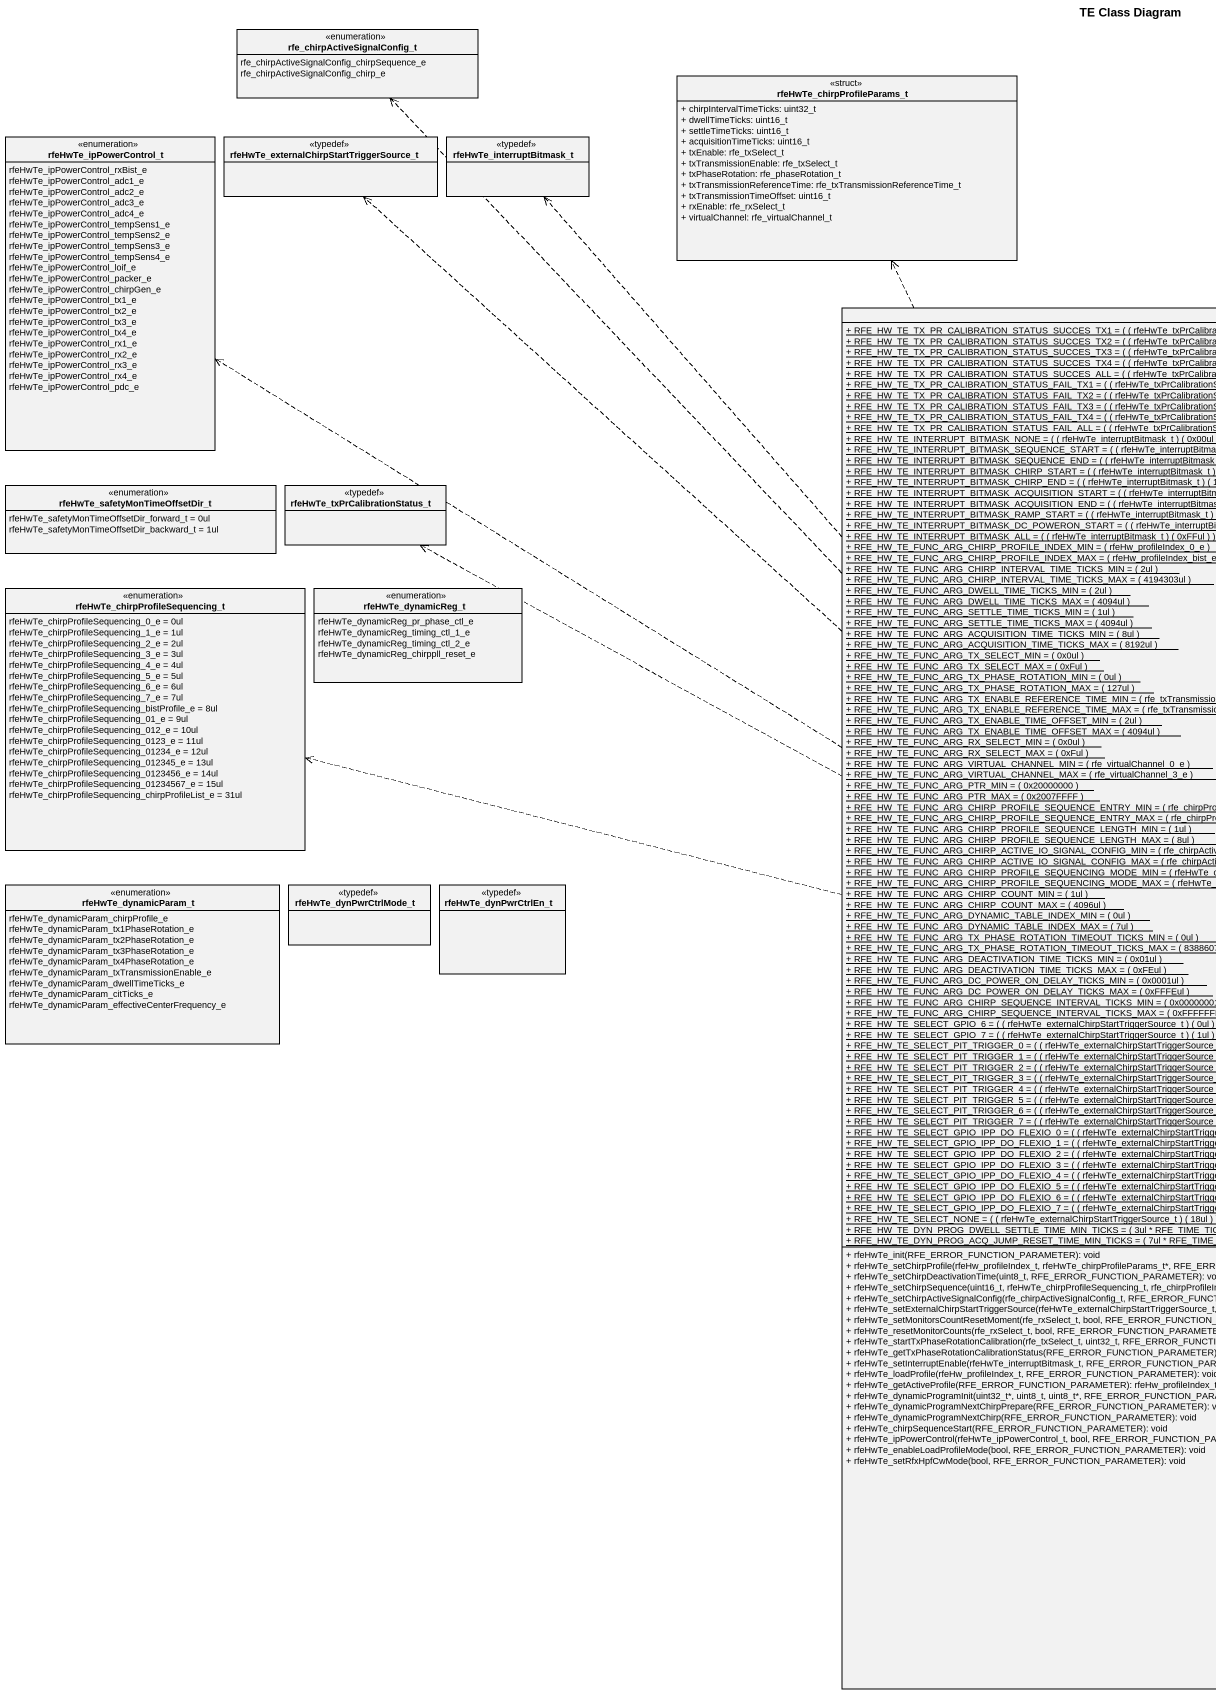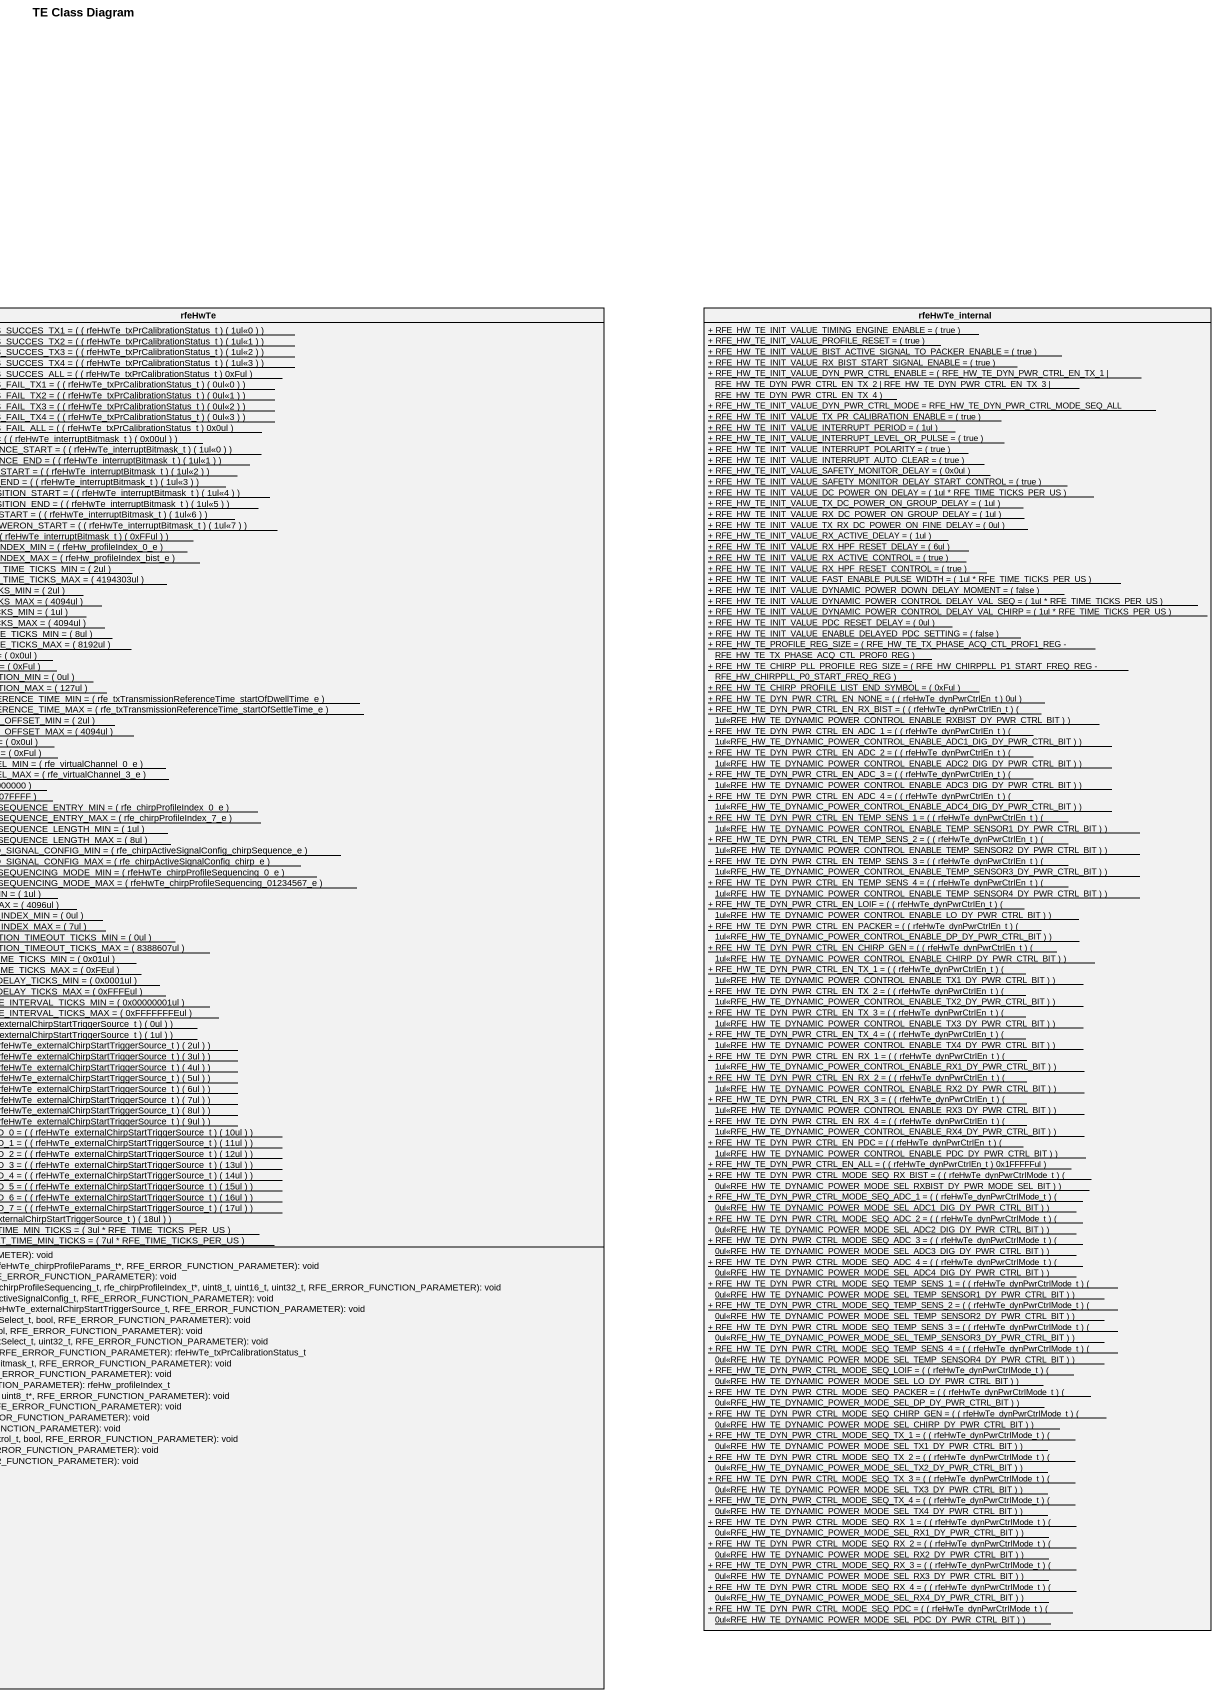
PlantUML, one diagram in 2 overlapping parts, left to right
@startuml
title TE Class Diagram
hide circle
hide empty members
skinparam classAttributeIconSize 0
enum "rfe_chirpActiveSignalConfig_t" as rfe_chirpActiveSignalConfig {
  rfe_chirpActiveSignalConfig_chirpSequence_e
  rfe_chirpActiveSignalConfig_chirp_e
}
class rfeHwTe_chirpProfileParams_t <<struct>> {
  + chirpIntervalTimeTicks: uint32_t
  + dwellTimeTicks: uint16_t
  + settleTimeTicks: uint16_t
  + acquisitionTimeTicks: uint16_t
  + txEnable: rfe_txSelect_t
  + txTransmissionEnable: rfe_txSelect_t
  + txPhaseRotation: rfe_phaseRotation_t
  + txTransmissionReferenceTime: rfe_txTransmissionReferenceTime_t
  + txTransmissionTimeOffset: uint16_t
  + rxEnable: rfe_rxSelect_t
  + virtualChannel: rfe_virtualChannel_t
}
enum rfeHwTe_ipPowerControl_t {
  rfeHwTe_ipPowerControl_rxBist_e
  rfeHwTe_ipPowerControl_adc1_e
  rfeHwTe_ipPowerControl_adc2_e
  rfeHwTe_ipPowerControl_adc3_e
  rfeHwTe_ipPowerControl_adc4_e
  rfeHwTe_ipPowerControl_tempSens1_e
  rfeHwTe_ipPowerControl_tempSens2_e
  rfeHwTe_ipPowerControl_tempSens3_e
  rfeHwTe_ipPowerControl_tempSens4_e
  rfeHwTe_ipPowerControl_loif_e
  rfeHwTe_ipPowerControl_packer_e
  rfeHwTe_ipPowerControl_chirpGen_e
  rfeHwTe_ipPowerControl_tx1_e
  rfeHwTe_ipPowerControl_tx2_e
  rfeHwTe_ipPowerControl_tx3_e
  rfeHwTe_ipPowerControl_tx4_e
  rfeHwTe_ipPowerControl_rx1_e
  rfeHwTe_ipPowerControl_rx2_e
  rfeHwTe_ipPowerControl_rx3_e
  rfeHwTe_ipPowerControl_rx4_e
  rfeHwTe_ipPowerControl_pdc_e
}
class "rfeHwTe_externalChirpStartTriggerSource_t" as rfeHwTe_externalChirpStartTr <<typedef>>
class rfeHwTe_interruptBitmask_t <<typedef>>
class rfeHwTe {
  {static} {field} + RFE_HW_TE_TX_PR_CALIBRATION_STATUS_SUCCES_TX1 = ( ( rfeHwTe_txPrCalibrationStatus_t ) ( 1ul<<0 ) )
  {static} {field} + RFE_HW_TE_TX_PR_CALIBRATION_STATUS_SUCCES_TX2 = ( ( rfeHwTe_txPrCalibrationStatus_t ) ( 1ul<<1 ) )
  {static} {field} + RFE_HW_TE_TX_PR_CALIBRATION_STATUS_SUCCES_TX3 = ( ( rfeHwTe_txPrCalibrationStatus_t ) ( 1ul<<2 ) )
  {static} {field} + RFE_HW_TE_TX_PR_CALIBRATION_STATUS_SUCCES_TX4 = ( ( rfeHwTe_txPrCalibrationStatus_t ) ( 1ul<<3 ) )
  {static} {field} + RFE_HW_TE_TX_PR_CALIBRATION_STATUS_SUCCES_ALL = ( ( rfeHwTe_txPrCalibrationStatus_t ) 0xFul )
  {static} {field} + RFE_HW_TE_TX_PR_CALIBRATION_STATUS_FAIL_TX1 = ( ( rfeHwTe_txPrCalibrationStatus_t ) ( 0ul<<0 ) )
  {static} {field} + RFE_HW_TE_TX_PR_CALIBRATION_STATUS_FAIL_TX2 = ( ( rfeHwTe_txPrCalibrationStatus_t ) ( 0ul<<1 ) )
  {static} {field} + RFE_HW_TE_TX_PR_CALIBRATION_STATUS_FAIL_TX3 = ( ( rfeHwTe_txPrCalibrationStatus_t ) ( 0ul<<2 ) )
  {static} {field} + RFE_HW_TE_TX_PR_CALIBRATION_STATUS_FAIL_TX4 = ( ( rfeHwTe_txPrCalibrationStatus_t ) ( 0ul<<3 ) )
  {static} {field} + RFE_HW_TE_TX_PR_CALIBRATION_STATUS_FAIL_ALL = ( ( rfeHwTe_txPrCalibrationStatus_t ) 0x0ul )
  {static} {field} + RFE_HW_TE_INTERRUPT_BITMASK_NONE = ( ( rfeHwTe_interruptBitmask_t ) ( 0x00ul ) )
  {static} {field} + RFE_HW_TE_INTERRUPT_BITMASK_SEQUENCE_START = ( ( rfeHwTe_interruptBitmask_t ) ( 1ul<<0 ) )
  {static} {field} + RFE_HW_TE_INTERRUPT_BITMASK_SEQUENCE_END = ( ( rfeHwTe_interruptBitmask_t ) ( 1ul<<1 ) )
  {static} {field} + RFE_HW_TE_INTERRUPT_BITMASK_CHIRP_START = ( ( rfeHwTe_interruptBitmask_t ) ( 1ul<<2 ) )
  {static} {field} + RFE_HW_TE_INTERRUPT_BITMASK_CHIRP_END = ( ( rfeHwTe_interruptBitmask_t ) ( 1ul<<3 ) )
  {static} {field} + RFE_HW_TE_INTERRUPT_BITMASK_ACQUISITION_START = ( ( rfeHwTe_interruptBitmask_t ) ( 1ul<<4 ) )
  {static} {field} + RFE_HW_TE_INTERRUPT_BITMASK_ACQUISITION_END = ( ( rfeHwTe_interruptBitmask_t ) ( 1ul<<5 ) )
  {static} {field} + RFE_HW_TE_INTERRUPT_BITMASK_RAMP_START = ( ( rfeHwTe_interruptBitmask_t ) ( 1ul<<6 ) )
  {static} {field} + RFE_HW_TE_INTERRUPT_BITMASK_DC_POWERON_START = ( ( rfeHwTe_interruptBitmask_t ) ( 1ul<<7 ) )
  {static} {field} + RFE_HW_TE_INTERRUPT_BITMASK_ALL = ( ( rfeHwTe_interruptBitmask_t ) ( 0xFFul ) )
  {static} {field} + RFE_HW_TE_FUNC_ARG_CHIRP_PROFILE_INDEX_MIN = ( rfeHw_profileIndex_0_e )
  {static} {field} + RFE_HW_TE_FUNC_ARG_CHIRP_PROFILE_INDEX_MAX = ( rfeHw_profileIndex_bist_e )
  {static} {field} + RFE_HW_TE_FUNC_ARG_CHIRP_INTERVAL_TIME_TICKS_MIN = ( 2ul )
  {static} {field} + RFE_HW_TE_FUNC_ARG_CHIRP_INTERVAL_TIME_TICKS_MAX = ( 4194303ul )
  {static} {field} + RFE_HW_TE_FUNC_ARG_DWELL_TIME_TICKS_MIN = ( 2ul )
  {static} {field} + RFE_HW_TE_FUNC_ARG_DWELL_TIME_TICKS_MAX = ( 4094ul )
  {static} {field} + RFE_HW_TE_FUNC_ARG_SETTLE_TIME_TICKS_MIN = ( 1ul )
  {static} {field} + RFE_HW_TE_FUNC_ARG_SETTLE_TIME_TICKS_MAX = ( 4094ul )
  {static} {field} + RFE_HW_TE_FUNC_ARG_ACQUISITION_TIME_TICKS_MIN = ( 8ul )
  {static} {field} + RFE_HW_TE_FUNC_ARG_ACQUISITION_TIME_TICKS_MAX = ( 8192ul )
  {static} {field} + RFE_HW_TE_FUNC_ARG_TX_SELECT_MIN = ( 0x0ul )
  {static} {field} + RFE_HW_TE_FUNC_ARG_TX_SELECT_MAX = ( 0xFul )
  {static} {field} + RFE_HW_TE_FUNC_ARG_TX_PHASE_ROTATION_MIN = ( 0ul )
  {static} {field} + RFE_HW_TE_FUNC_ARG_TX_PHASE_ROTATION_MAX = ( 127ul )
  {static} {field} + RFE_HW_TE_FUNC_ARG_TX_ENABLE_REFERENCE_TIME_MIN = ( rfe_txTransmissionReferenceTime_startOfDwellTime_e )
  {static} {field} + RFE_HW_TE_FUNC_ARG_TX_ENABLE_REFERENCE_TIME_MAX = ( rfe_txTransmissionReferenceTime_startOfSettleTime_e )
  {static} {field} + RFE_HW_TE_FUNC_ARG_TX_ENABLE_TIME_OFFSET_MIN = ( 2ul )
  {static} {field} + RFE_HW_TE_FUNC_ARG_TX_ENABLE_TIME_OFFSET_MAX = ( 4094ul )
  {static} {field} + RFE_HW_TE_FUNC_ARG_RX_SELECT_MIN = ( 0x0ul )
  {static} {field} + RFE_HW_TE_FUNC_ARG_RX_SELECT_MAX = ( 0xFul )
  {static} {field} + RFE_HW_TE_FUNC_ARG_VIRTUAL_CHANNEL_MIN = ( rfe_virtualChannel_0_e )
  {static} {field} + RFE_HW_TE_FUNC_ARG_VIRTUAL_CHANNEL_MAX = ( rfe_virtualChannel_3_e )
  {static} {field} + RFE_HW_TE_FUNC_ARG_PTR_MIN = ( 0x20000000 )
  {static} {field} + RFE_HW_TE_FUNC_ARG_PTR_MAX = ( 0x2007FFFF )
  {static} {field} + RFE_HW_TE_FUNC_ARG_CHIRP_PROFILE_SEQUENCE_ENTRY_MIN = ( rfe_chirpProfileIndex_0_e )
  {static} {field} + RFE_HW_TE_FUNC_ARG_CHIRP_PROFILE_SEQUENCE_ENTRY_MAX = ( rfe_chirpProfileIndex_7_e )
  {static} {field} + RFE_HW_TE_FUNC_ARG_CHIRP_PROFILE_SEQUENCE_LENGTH_MIN = ( 1ul )
  {static} {field} + RFE_HW_TE_FUNC_ARG_CHIRP_PROFILE_SEQUENCE_LENGTH_MAX = ( 8ul )
  {static} {field} + RFE_HW_TE_FUNC_ARG_CHIRP_ACTIVE_IO_SIGNAL_CONFIG_MIN = ( rfe_chirpActiveSignalConfig_chirpSequence_e )
  {static} {field} + RFE_HW_TE_FUNC_ARG_CHIRP_ACTIVE_IO_SIGNAL_CONFIG_MAX = ( rfe_chirpActiveSignalConfig_chirp_e )
  {static} {field} + RFE_HW_TE_FUNC_ARG_CHIRP_PROFILE_SEQUENCING_MODE_MIN = ( rfeHwTe_chirpProfileSequencing_0_e )
  {static} {field} + RFE_HW_TE_FUNC_ARG_CHIRP_PROFILE_SEQUENCING_MODE_MAX = ( rfeHwTe_chirpProfileSequencing_01234567_e )
  {static} {field} + RFE_HW_TE_FUNC_ARG_CHIRP_COUNT_MIN = ( 1ul )
  {static} {field} + RFE_HW_TE_FUNC_ARG_CHIRP_COUNT_MAX = ( 4096ul )
  {static} {field} + RFE_HW_TE_FUNC_ARG_DYNAMIC_TABLE_INDEX_MIN = ( 0ul )
  {static} {field} + RFE_HW_TE_FUNC_ARG_DYNAMIC_TABLE_INDEX_MAX = ( 7ul )
  {static} {field} + RFE_HW_TE_FUNC_ARG_TX_PHASE_ROTATION_TIMEOUT_TICKS_MIN = ( 0ul )
  {static} {field} + RFE_HW_TE_FUNC_ARG_TX_PHASE_ROTATION_TIMEOUT_TICKS_MAX = ( 8388607ul )
  {static} {field} + RFE_HW_TE_FUNC_ARG_DEACTIVATION_TIME_TICKS_MIN = ( 0x01ul )
  {static} {field} + RFE_HW_TE_FUNC_ARG_DEACTIVATION_TIME_TICKS_MAX = ( 0xFEul )
  {static} {field} + RFE_HW_TE_FUNC_ARG_DC_POWER_ON_DELAY_TICKS_MIN = ( 0x0001ul )
  {static} {field} + RFE_HW_TE_FUNC_ARG_DC_POWER_ON_DELAY_TICKS_MAX = ( 0xFFFEul )
  {static} {field} + RFE_HW_TE_FUNC_ARG_CHIRP_SEQUENCE_INTERVAL_TICKS_MIN = ( 0x00000001ul )
  {static} {field} + RFE_HW_TE_FUNC_ARG_CHIRP_SEQUENCE_INTERVAL_TICKS_MAX = ( 0xFFFFFFFEul )
  {static} {field} + RFE_HW_TE_SELECT_GPIO_6 = ( ( rfeHwTe_externalChirpStartTriggerSource_t ) ( 0ul ) )
  {static} {field} + RFE_HW_TE_SELECT_GPIO_7 = ( ( rfeHwTe_externalChirpStartTriggerSource_t ) ( 1ul ) )
  {static} {field} + RFE_HW_TE_SELECT_PIT_TRIGGER_0 = ( ( rfeHwTe_externalChirpStartTriggerSource_t ) ( 2ul ) )
  {static} {field} + RFE_HW_TE_SELECT_PIT_TRIGGER_1 = ( ( rfeHwTe_externalChirpStartTriggerSource_t ) ( 3ul ) )
  {static} {field} + RFE_HW_TE_SELECT_PIT_TRIGGER_2 = ( ( rfeHwTe_externalChirpStartTriggerSource_t ) ( 4ul ) )
  {static} {field} + RFE_HW_TE_SELECT_PIT_TRIGGER_3 = ( ( rfeHwTe_externalChirpStartTriggerSource_t ) ( 5ul ) )
  {static} {field} + RFE_HW_TE_SELECT_PIT_TRIGGER_4 = ( ( rfeHwTe_externalChirpStartTriggerSource_t ) ( 6ul ) )
  {static} {field} + RFE_HW_TE_SELECT_PIT_TRIGGER_5 = ( ( rfeHwTe_externalChirpStartTriggerSource_t ) ( 7ul ) )
  {static} {field} + RFE_HW_TE_SELECT_PIT_TRIGGER_6 = ( ( rfeHwTe_externalChirpStartTriggerSource_t ) ( 8ul ) )
  {static} {field} + RFE_HW_TE_SELECT_PIT_TRIGGER_7 = ( ( rfeHwTe_externalChirpStartTriggerSource_t ) ( 9ul ) )
  {static} {field} + RFE_HW_TE_SELECT_GPIO_IPP_DO_FLEXIO_0 = ( ( rfeHwTe_externalChirpStartTriggerSource_t ) ( 10ul ) )
  {static} {field} + RFE_HW_TE_SELECT_GPIO_IPP_DO_FLEXIO_1 = ( ( rfeHwTe_externalChirpStartTriggerSource_t ) ( 11ul ) )
  {static} {field} + RFE_HW_TE_SELECT_GPIO_IPP_DO_FLEXIO_2 = ( ( rfeHwTe_externalChirpStartTriggerSource_t ) ( 12ul ) )
  {static} {field} + RFE_HW_TE_SELECT_GPIO_IPP_DO_FLEXIO_3 = ( ( rfeHwTe_externalChirpStartTriggerSource_t ) ( 13ul ) )
  {static} {field} + RFE_HW_TE_SELECT_GPIO_IPP_DO_FLEXIO_4 = ( ( rfeHwTe_externalChirpStartTriggerSource_t ) ( 14ul ) )
  {static} {field} + RFE_HW_TE_SELECT_GPIO_IPP_DO_FLEXIO_5 = ( ( rfeHwTe_externalChirpStartTriggerSource_t ) ( 15ul ) )
  {static} {field} + RFE_HW_TE_SELECT_GPIO_IPP_DO_FLEXIO_6 = ( ( rfeHwTe_externalChirpStartTriggerSource_t ) ( 16ul ) )
  {static} {field} + RFE_HW_TE_SELECT_GPIO_IPP_DO_FLEXIO_7 = ( ( rfeHwTe_externalChirpStartTriggerSource_t ) ( 17ul ) )
  {static} {field} + RFE_HW_TE_SELECT_NONE = ( ( rfeHwTe_externalChirpStartTriggerSource_t ) ( 18ul ) )
  {static} {field} + RFE_HW_TE_DYN_PROG_DWELL_SETTLE_TIME_MIN_TICKS = ( 3ul * RFE_TIME_TICKS_PER_US )
  {static} {field} + RFE_HW_TE_DYN_PROG_ACQ_JUMP_RESET_TIME_MIN_TICKS = ( 7ul * RFE_TIME_TICKS_PER_US )
  + rfeHwTe_init(RFE_ERROR_FUNCTION_PARAMETER): void
  + rfeHwTe_setChirpProfile(rfeHw_profileIndex_t, rfeHwTe_chirpProfileParams_t*, RFE_ERROR_FUNCTION_PARAMETER): void
  + rfeHwTe_setChirpDeactivationTime(uint8_t, RFE_ERROR_FUNCTION_PARAMETER): void
  + rfeHwTe_setChirpSequence(uint16_t, rfeHwTe_chirpProfileSequencing_t, rfe_chirpProfileIndex_t*, uint8_t, uint16_t, uint32_t, RFE_ERROR_FUNCTION_PARAMETER): void
  + rfeHwTe_setChirpActiveSignalConfig(rfe_chirpActiveSignalConfig_t, RFE_ERROR_FUNCTION_PARAMETER): void
  + rfeHwTe_setExternalChirpStartTriggerSource(rfeHwTe_externalChirpStartTriggerSource_t, RFE_ERROR_FUNCTION_PARAMETER): void
  + rfeHwTe_setMonitorsCountResetMoment(rfe_rxSelect_t, bool, RFE_ERROR_FUNCTION_PARAMETER): void
  + rfeHwTe_resetMonitorCounts(rfe_rxSelect_t, bool, RFE_ERROR_FUNCTION_PARAMETER): void
  + rfeHwTe_startTxPhaseRotationCalibration(rfe_txSelect_t, uint32_t, RFE_ERROR_FUNCTION_PARAMETER): void
  + rfeHwTe_getTxPhaseRotationCalibrationStatus(RFE_ERROR_FUNCTION_PARAMETER): rfeHwTe_txPrCalibrationStatus_t
  + rfeHwTe_setInterruptEnable(rfeHwTe_interruptBitmask_t, RFE_ERROR_FUNCTION_PARAMETER): void
  + rfeHwTe_loadProfile(rfeHw_profileIndex_t, RFE_ERROR_FUNCTION_PARAMETER): void
  + rfeHwTe_getActiveProfile(RFE_ERROR_FUNCTION_PARAMETER): rfeHw_profileIndex_t
  + rfeHwTe_dynamicProgramInit(uint32_t*, uint8_t, uint8_t*, RFE_ERROR_FUNCTION_PARAMETER): void
  + rfeHwTe_dynamicProgramNextChirpPrepare(RFE_ERROR_FUNCTION_PARAMETER): void
  + rfeHwTe_dynamicProgramNextChirp(RFE_ERROR_FUNCTION_PARAMETER): void
  + rfeHwTe_chirpSequenceStart(RFE_ERROR_FUNCTION_PARAMETER): void
  + rfeHwTe_ipPowerControl(rfeHwTe_ipPowerControl_t, bool, RFE_ERROR_FUNCTION_PARAMETER): void
  + rfeHwTe_enableLoadProfileMode(bool, RFE_ERROR_FUNCTION_PARAMETER): void
  + rfeHwTe_setRfxHpfCwMode(bool, RFE_ERROR_FUNCTION_PARAMETER): void
}
class rfeHwTe_internal {
  {static} {field} + RFE_HW_TE_INIT_VALUE_TIMING_ENGINE_ENABLE = ( true )
  {static} {field} + RFE_HW_TE_INIT_VALUE_PROFILE_RESET = ( true )
  {static} {field} + RFE_HW_TE_INIT_VALUE_BIST_ACTIVE_SIGNAL_TO_PACKER_ENABLE = ( true )
  {static} {field} + RFE_HW_TE_INIT_VALUE_RX_BIST_START_SIGNAL_ENABLE = ( true )
  {static} {field} + RFE_HW_TE_INIT_VALUE_DYN_PWR_CTRL_ENABLE = ( RFE_HW_TE_DYN_PWR_CTRL_EN_TX_1 | RFE_HW_TE_DYN_PWR_CTRL_EN_TX_2 | RFE_HW_TE_DYN_PWR_CTRL_EN_TX_3 | RFE_HW_TE_DYN_PWR_CTRL_EN_TX_4 )
  {static} + RFE_HW_TE_INIT_VALUE_DYN_PWR_CTRL_MODE = RFE_HW_TE_DYN_PWR_CTRL_MODE_SEQ_ALL
  {static} {field} + RFE_HW_TE_INIT_VALUE_TX_PR_CALIBRATION_ENABLE = ( true )
  {static} {field} + RFE_HW_TE_INIT_VALUE_INTERRUPT_PERIOD = ( 1ul )
  {static} {field} + RFE_HW_TE_INIT_VALUE_INTERRUPT_LEVEL_OR_PULSE = ( true )
  {static} {field} + RFE_HW_TE_INIT_VALUE_INTERRUPT_POLARITY = ( true )
  {static} {field} + RFE_HW_TE_INIT_VALUE_INTERRUPT_AUTO_CLEAR = ( true )
  {static} {field} + RFE_HW_TE_INIT_VALUE_SAFETY_MONITOR_DELAY = ( 0x0ul )
  {static} {field} + RFE_HW_TE_INIT_VALUE_SAFETY_MONITOR_DELAY_START_CONTROL = ( true )
  {static} {field} + RFE_HW_TE_INIT_VALUE_DC_POWER_ON_DELAY = ( 1ul * RFE_TIME_TICKS_PER_US )
  {static} {field} + RFE_HW_TE_INIT_VALUE_TX_DC_POWER_ON_GROUP_DELAY = ( 1ul )
  {static} {field} + RFE_HW_TE_INIT_VALUE_RX_DC_POWER_ON_GROUP_DELAY = ( 1ul )
  {static} {field} + RFE_HW_TE_INIT_VALUE_TX_RX_DC_POWER_ON_FINE_DELAY = ( 0ul )
  {static} {field} + RFE_HW_TE_INIT_VALUE_RX_ACTIVE_DELAY = ( 1ul )
  {static} {field} + RFE_HW_TE_INIT_VALUE_RX_HPF_RESET_DELAY = ( 6ul )
  {static} {field} + RFE_HW_TE_INIT_VALUE_RX_ACTIVE_CONTROL = ( true )
  {static} {field} + RFE_HW_TE_INIT_VALUE_RX_HPF_RESET_CONTROL = ( true )
  {static} {field} + RFE_HW_TE_INIT_VALUE_FAST_ENABLE_PULSE_WIDTH = ( 1ul * RFE_TIME_TICKS_PER_US )
  {static} {field} + RFE_HW_TE_INIT_VALUE_DYNAMIC_POWER_DOWN_DELAY_MOMENT = ( false )
  {static} {field} + RFE_HW_TE_INIT_VALUE_DYNAMIC_POWER_CONTROL_DELAY_VAL_SEQ = ( 1ul * RFE_TIME_TICKS_PER_US )
  {static} {field} + RFE_HW_TE_INIT_VALUE_DYNAMIC_POWER_CONTROL_DELAY_VAL_CHIRP = ( 1ul * RFE_TIME_TICKS_PER_US )
  {static} {field} + RFE_HW_TE_INIT_VALUE_PDC_RESET_DELAY = ( 0ul )
  {static} {field} + RFE_HW_TE_INIT_VALUE_ENABLE_DELAYED_PDC_SETTING = ( false )
  {static} {field} + RFE_HW_TE_PROFILE_REG_SIZE = ( RFE_HW_TE_TX_PHASE_ACQ_CTL_PROF1_REG - RFE_HW_TE_TX_PHASE_ACQ_CTL_PROF0_REG )
  {static} {field} + RFE_HW_TE_CHIRP_PLL_PROFILE_REG_SIZE = ( RFE_HW_CHIRPPLL_P1_START_FREQ_REG - RFE_HW_CHIRPPLL_P0_START_FREQ_REG )
  {static} {field} + RFE_HW_TE_CHIRP_PROFILE_LIST_END_SYMBOL = ( 0xFul )
  {static} {field} + RFE_HW_TE_DYN_PWR_CTRL_EN_NONE = ( ( rfeHwTe_dynPwrCtrlEn_t ) 0ul )
  {static} {field} + RFE_HW_TE_DYN_PWR_CTRL_EN_RX_BIST = ( ( rfeHwTe_dynPwrCtrlEn_t ) ( 1ul<<RFE_HW_TE_DYNAMIC_POWER_CONTROL_ENABLE_RXBIST_DY_PWR_CTRL_BIT ) )
  {static} {field} + RFE_HW_TE_DYN_PWR_CTRL_EN_ADC_1 = ( ( rfeHwTe_dynPwrCtrlEn_t ) ( 1ul<<RFE_HW_TE_DYNAMIC_POWER_CONTROL_ENABLE_ADC1_DIG_DY_PWR_CTRL_BIT ) )
  {static} {field} + RFE_HW_TE_DYN_PWR_CTRL_EN_ADC_2 = ( ( rfeHwTe_dynPwrCtrlEn_t ) ( 1ul<<RFE_HW_TE_DYNAMIC_POWER_CONTROL_ENABLE_ADC2_DIG_DY_PWR_CTRL_BIT ) )
  {static} {field} + RFE_HW_TE_DYN_PWR_CTRL_EN_ADC_3 = ( ( rfeHwTe_dynPwrCtrlEn_t ) ( 1ul<<RFE_HW_TE_DYNAMIC_POWER_CONTROL_ENABLE_ADC3_DIG_DY_PWR_CTRL_BIT ) )
  {static} {field} + RFE_HW_TE_DYN_PWR_CTRL_EN_ADC_4 = ( ( rfeHwTe_dynPwrCtrlEn_t ) ( 1ul<<RFE_HW_TE_DYNAMIC_POWER_CONTROL_ENABLE_ADC4_DIG_DY_PWR_CTRL_BIT ) )
  {static} {field} + RFE_HW_TE_DYN_PWR_CTRL_EN_TEMP_SENS_1 = ( ( rfeHwTe_dynPwrCtrlEn_t ) ( 1ul<<RFE_HW_TE_DYNAMIC_POWER_CONTROL_ENABLE_TEMP_SENSOR1_DY_PWR_CTRL_BIT ) )
  {static} {field} + RFE_HW_TE_DYN_PWR_CTRL_EN_TEMP_SENS_2 = ( ( rfeHwTe_dynPwrCtrlEn_t ) ( 1ul<<RFE_HW_TE_DYNAMIC_POWER_CONTROL_ENABLE_TEMP_SENSOR2_DY_PWR_CTRL_BIT ) )
  {static} {field} + RFE_HW_TE_DYN_PWR_CTRL_EN_TEMP_SENS_3 = ( ( rfeHwTe_dynPwrCtrlEn_t ) ( 1ul<<RFE_HW_TE_DYNAMIC_POWER_CONTROL_ENABLE_TEMP_SENSOR3_DY_PWR_CTRL_BIT ) )
  {static} {field} + RFE_HW_TE_DYN_PWR_CTRL_EN_TEMP_SENS_4 = ( ( rfeHwTe_dynPwrCtrlEn_t ) ( 1ul<<RFE_HW_TE_DYNAMIC_POWER_CONTROL_ENABLE_TEMP_SENSOR4_DY_PWR_CTRL_BIT ) )
  {static} {field} + RFE_HW_TE_DYN_PWR_CTRL_EN_LOIF = ( ( rfeHwTe_dynPwrCtrlEn_t ) ( 1ul<<RFE_HW_TE_DYNAMIC_POWER_CONTROL_ENABLE_LO_DY_PWR_CTRL_BIT ) )
  {static} {field} + RFE_HW_TE_DYN_PWR_CTRL_EN_PACKER = ( ( rfeHwTe_dynPwrCtrlEn_t ) ( 1ul<<RFE_HW_TE_DYNAMIC_POWER_CONTROL_ENABLE_DP_DY_PWR_CTRL_BIT ) )
  {static} {field} + RFE_HW_TE_DYN_PWR_CTRL_EN_CHIRP_GEN = ( ( rfeHwTe_dynPwrCtrlEn_t ) ( 1ul<<RFE_HW_TE_DYNAMIC_POWER_CONTROL_ENABLE_CHIRP_DY_PWR_CTRL_BIT ) )
  {static} {field} + RFE_HW_TE_DYN_PWR_CTRL_EN_TX_1 = ( ( rfeHwTe_dynPwrCtrlEn_t ) ( 1ul<<RFE_HW_TE_DYNAMIC_POWER_CONTROL_ENABLE_TX1_DY_PWR_CTRL_BIT ) )
  {static} {field} + RFE_HW_TE_DYN_PWR_CTRL_EN_TX_2 = ( ( rfeHwTe_dynPwrCtrlEn_t ) ( 1ul<<RFE_HW_TE_DYNAMIC_POWER_CONTROL_ENABLE_TX2_DY_PWR_CTRL_BIT ) )
  {static} {field} + RFE_HW_TE_DYN_PWR_CTRL_EN_TX_3 = ( ( rfeHwTe_dynPwrCtrlEn_t ) ( 1ul<<RFE_HW_TE_DYNAMIC_POWER_CONTROL_ENABLE_TX3_DY_PWR_CTRL_BIT ) )
  {static} {field} + RFE_HW_TE_DYN_PWR_CTRL_EN_TX_4 = ( ( rfeHwTe_dynPwrCtrlEn_t ) ( 1ul<<RFE_HW_TE_DYNAMIC_POWER_CONTROL_ENABLE_TX4_DY_PWR_CTRL_BIT ) )
  {static} {field} + RFE_HW_TE_DYN_PWR_CTRL_EN_RX_1 = ( ( rfeHwTe_dynPwrCtrlEn_t ) ( 1ul<<RFE_HW_TE_DYNAMIC_POWER_CONTROL_ENABLE_RX1_DY_PWR_CTRL_BIT ) )
  {static} {field} + RFE_HW_TE_DYN_PWR_CTRL_EN_RX_2 = ( ( rfeHwTe_dynPwrCtrlEn_t ) ( 1ul<<RFE_HW_TE_DYNAMIC_POWER_CONTROL_ENABLE_RX2_DY_PWR_CTRL_BIT ) )
  {static} {field} + RFE_HW_TE_DYN_PWR_CTRL_EN_RX_3 = ( ( rfeHwTe_dynPwrCtrlEn_t ) ( 1ul<<RFE_HW_TE_DYNAMIC_POWER_CONTROL_ENABLE_RX3_DY_PWR_CTRL_BIT ) )
  {static} {field} + RFE_HW_TE_DYN_PWR_CTRL_EN_RX_4 = ( ( rfeHwTe_dynPwrCtrlEn_t ) ( 1ul<<RFE_HW_TE_DYNAMIC_POWER_CONTROL_ENABLE_RX4_DY_PWR_CTRL_BIT ) )
  {static} {field} + RFE_HW_TE_DYN_PWR_CTRL_EN_PDC = ( ( rfeHwTe_dynPwrCtrlEn_t ) ( 1ul<<RFE_HW_TE_DYNAMIC_POWER_CONTROL_ENABLE_PDC_DY_PWR_CTRL_BIT ) )
  {static} {field} + RFE_HW_TE_DYN_PWR_CTRL_EN_ALL = ( ( rfeHwTe_dynPwrCtrlEn_t ) 0x1FFFFFul )
  {static} {field} + RFE_HW_TE_DYN_PWR_CTRL_MODE_SEQ_RX_BIST = ( ( rfeHwTe_dynPwrCtrlMode_t ) ( 0ul<<RFE_HW_TE_DYNAMIC_POWER_MODE_SEL_RXBIST_DY_PWR_MODE_SEL_BIT ) )
  {static} {field} + RFE_HW_TE_DYN_PWR_CTRL_MODE_SEQ_ADC_1 = ( ( rfeHwTe_dynPwrCtrlMode_t ) ( 0ul<<RFE_HW_TE_DYNAMIC_POWER_MODE_SEL_ADC1_DIG_DY_PWR_CTRL_BIT ) )
  {static} {field} + RFE_HW_TE_DYN_PWR_CTRL_MODE_SEQ_ADC_2 = ( ( rfeHwTe_dynPwrCtrlMode_t ) ( 0ul<<RFE_HW_TE_DYNAMIC_POWER_MODE_SEL_ADC2_DIG_DY_PWR_CTRL_BIT ) )
  {static} {field} + RFE_HW_TE_DYN_PWR_CTRL_MODE_SEQ_ADC_3 = ( ( rfeHwTe_dynPwrCtrlMode_t ) ( 0ul<<RFE_HW_TE_DYNAMIC_POWER_MODE_SEL_ADC3_DIG_DY_PWR_CTRL_BIT ) )
  {static} {field} + RFE_HW_TE_DYN_PWR_CTRL_MODE_SEQ_ADC_4 = ( ( rfeHwTe_dynPwrCtrlMode_t ) ( 0ul<<RFE_HW_TE_DYNAMIC_POWER_MODE_SEL_ADC4_DIG_DY_PWR_CTRL_BIT ) )
  {static} {field} + RFE_HW_TE_DYN_PWR_CTRL_MODE_SEQ_TEMP_SENS_1 = ( ( rfeHwTe_dynPwrCtrlMode_t ) ( 0ul<<RFE_HW_TE_DYNAMIC_POWER_MODE_SEL_TEMP_SENSOR1_DY_PWR_CTRL_BIT ) )
  {static} {field} + RFE_HW_TE_DYN_PWR_CTRL_MODE_SEQ_TEMP_SENS_2 = ( ( rfeHwTe_dynPwrCtrlMode_t ) ( 0ul<<RFE_HW_TE_DYNAMIC_POWER_MODE_SEL_TEMP_SENSOR2_DY_PWR_CTRL_BIT ) )
  {static} {field} + RFE_HW_TE_DYN_PWR_CTRL_MODE_SEQ_TEMP_SENS_3 = ( ( rfeHwTe_dynPwrCtrlMode_t ) ( 0ul<<RFE_HW_TE_DYNAMIC_POWER_MODE_SEL_TEMP_SENSOR3_DY_PWR_CTRL_BIT ) )
  {static} {field} + RFE_HW_TE_DYN_PWR_CTRL_MODE_SEQ_TEMP_SENS_4 = ( ( rfeHwTe_dynPwrCtrlMode_t ) ( 0ul<<RFE_HW_TE_DYNAMIC_POWER_MODE_SEL_TEMP_SENSOR4_DY_PWR_CTRL_BIT ) )
  {static} {field} + RFE_HW_TE_DYN_PWR_CTRL_MODE_SEQ_LOIF = ( ( rfeHwTe_dynPwrCtrlMode_t ) ( 0ul<<RFE_HW_TE_DYNAMIC_POWER_MODE_SEL_LO_DY_PWR_CTRL_BIT ) )
  {static} {field} + RFE_HW_TE_DYN_PWR_CTRL_MODE_SEQ_PACKER = ( ( rfeHwTe_dynPwrCtrlMode_t ) ( 0ul<<RFE_HW_TE_DYNAMIC_POWER_MODE_SEL_DP_DY_PWR_CTRL_BIT ) )
  {static} {field} + RFE_HW_TE_DYN_PWR_CTRL_MODE_SEQ_CHIRP_GEN = ( ( rfeHwTe_dynPwrCtrlMode_t ) ( 0ul<<RFE_HW_TE_DYNAMIC_POWER_MODE_SEL_CHIRP_DY_PWR_CTRL_BIT ) )
  {static} {field} + RFE_HW_TE_DYN_PWR_CTRL_MODE_SEQ_TX_1 = ( ( rfeHwTe_dynPwrCtrlMode_t ) ( 0ul<<RFE_HW_TE_DYNAMIC_POWER_MODE_SEL_TX1_DY_PWR_CTRL_BIT ) )
  {static} {field} + RFE_HW_TE_DYN_PWR_CTRL_MODE_SEQ_TX_2 = ( ( rfeHwTe_dynPwrCtrlMode_t ) ( 0ul<<RFE_HW_TE_DYNAMIC_POWER_MODE_SEL_TX2_DY_PWR_CTRL_BIT ) )
  {static} {field} + RFE_HW_TE_DYN_PWR_CTRL_MODE_SEQ_TX_3 = ( ( rfeHwTe_dynPwrCtrlMode_t ) ( 0ul<<RFE_HW_TE_DYNAMIC_POWER_MODE_SEL_TX3_DY_PWR_CTRL_BIT ) )
  {static} {field} + RFE_HW_TE_DYN_PWR_CTRL_MODE_SEQ_TX_4 = ( ( rfeHwTe_dynPwrCtrlMode_t ) ( 0ul<<RFE_HW_TE_DYNAMIC_POWER_MODE_SEL_TX4_DY_PWR_CTRL_BIT ) )
  {static} {field} + RFE_HW_TE_DYN_PWR_CTRL_MODE_SEQ_RX_1 = ( ( rfeHwTe_dynPwrCtrlMode_t ) ( 0ul<<RFE_HW_TE_DYNAMIC_POWER_MODE_SEL_RX1_DY_PWR_CTRL_BIT ) )
  {static} {field} + RFE_HW_TE_DYN_PWR_CTRL_MODE_SEQ_RX_2 = ( ( rfeHwTe_dynPwrCtrlMode_t ) ( 0ul<<RFE_HW_TE_DYNAMIC_POWER_MODE_SEL_RX2_DY_PWR_CTRL_BIT ) )
  {static} {field} + RFE_HW_TE_DYN_PWR_CTRL_MODE_SEQ_RX_3 = ( ( rfeHwTe_dynPwrCtrlMode_t ) ( 0ul<<RFE_HW_TE_DYNAMIC_POWER_MODE_SEL_RX3_DY_PWR_CTRL_BIT ) )
  {static} {field} + RFE_HW_TE_DYN_PWR_CTRL_MODE_SEQ_RX_4 = ( ( rfeHwTe_dynPwrCtrlMode_t ) ( 0ul<<RFE_HW_TE_DYNAMIC_POWER_MODE_SEL_RX4_DY_PWR_CTRL_BIT ) )
  {static} {field} + RFE_HW_TE_DYN_PWR_CTRL_MODE_SEQ_PDC = ( ( rfeHwTe_dynPwrCtrlMode_t ) ( 0ul<<RFE_HW_TE_DYNAMIC_POWER_MODE_SEL_PDC_DY_PWR_CTRL_BIT ) )
}
enum "rfeHwTe_safetyMonTimeOffsetDir_t" as rfeHwTe_safetyMonTimeOffsetD {
  rfeHwTe_safetyMonTimeOffsetDir_forward_t = 0ul
  rfeHwTe_safetyMonTimeOffsetDir_backward_t = 1ul
}
class "rfeHwTe_txPrCalibrationStatus_t" as rfeHwTe_txPrCalibrationStatu <<typedef>>
enum "rfeHwTe_chirpProfileSequencing_t" as rfeHwTe_chirpProfileSequenci {
  rfeHwTe_chirpProfileSequencing_0_e = 0ul
  rfeHwTe_chirpProfileSequencing_1_e = 1ul
  rfeHwTe_chirpProfileSequencing_2_e = 2ul
  rfeHwTe_chirpProfileSequencing_3_e = 3ul
  rfeHwTe_chirpProfileSequencing_4_e = 4ul
  rfeHwTe_chirpProfileSequencing_5_e = 5ul
  rfeHwTe_chirpProfileSequencing_6_e = 6ul
  rfeHwTe_chirpProfileSequencing_7_e = 7ul
  rfeHwTe_chirpProfileSequencing_bistProfile_e = 8ul
  rfeHwTe_chirpProfileSequencing_01_e = 9ul
  rfeHwTe_chirpProfileSequencing_012_e = 10ul
  rfeHwTe_chirpProfileSequencing_0123_e = 11ul
  rfeHwTe_chirpProfileSequencing_01234_e = 12ul
  rfeHwTe_chirpProfileSequencing_012345_e = 13ul
  rfeHwTe_chirpProfileSequencing_0123456_e = 14ul
  rfeHwTe_chirpProfileSequencing_01234567_e = 15ul
  rfeHwTe_chirpProfileSequencing_chirpProfileList_e = 31ul
}
enum rfeHwTe_dynamicReg_t {
  rfeHwTe_dynamicReg_pr_phase_ctl_e
  rfeHwTe_dynamicReg_timing_ctl_1_e
  rfeHwTe_dynamicReg_timing_ctl_2_e
  rfeHwTe_dynamicReg_chirppll_reset_e
}
enum rfeHwTe_dynamicParam_t {
  rfeHwTe_dynamicParam_chirpProfile_e
  rfeHwTe_dynamicParam_tx1PhaseRotation_e
  rfeHwTe_dynamicParam_tx2PhaseRotation_e
  rfeHwTe_dynamicParam_tx3PhaseRotation_e
  rfeHwTe_dynamicParam_tx4PhaseRotation_e
  rfeHwTe_dynamicParam_txTransmissionEnable_e
  rfeHwTe_dynamicParam_dwellTimeTicks_e
  rfeHwTe_dynamicParam_citTicks_e
  rfeHwTe_dynamicParam_effectiveCenterFrequency_e
}
class rfeHwTe_dynPwrCtrlMode_t <<typedef>>
class rfeHwTe_dynPwrCtrlEn_t <<typedef>>
rfeHwTe .up.> rfe_chirpActiveSignalConfig
rfeHwTe .up.> rfeHwTe_chirpProfileParams_t
rfeHwTe .up.> rfeHwTe_ipPowerControl_t
rfeHwTe .up.> rfeHwTe_externalChirpStartTr
rfeHwTe .up.> rfeHwTe_interruptBitmask_t
rfeHwTe .left.> rfeHwTe_txPrCalibrationStatu
rfeHwTe .left.> rfeHwTe_chirpProfileSequenci
@enduml
